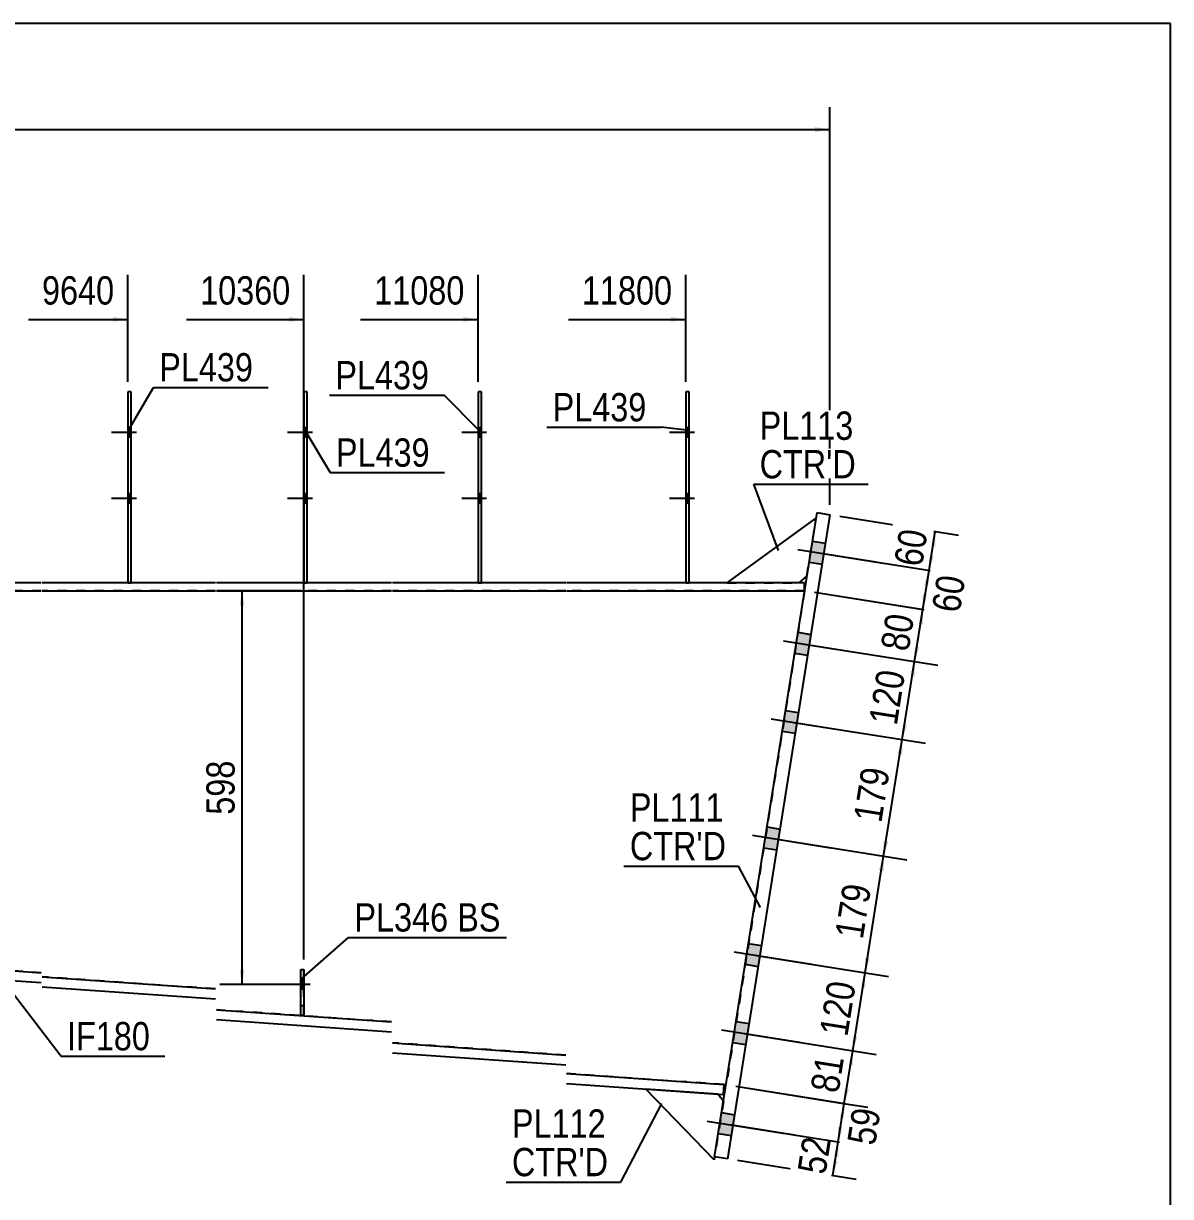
# Model space of a CAD drawing. Header units: millimetres. Extents: x -26 to 377, y -201 to 76.
# Drawn here: x 260.8 to 377, y -43 to 75.7 of the extents above; entities that cross this region are included whole.
import ezdxf

# ---------------------------------------------------------------- set-up
doc = ezdxf.new("R2010")
doc.units = ezdxf.units.MM
doc.linetypes.add('DXK_LINE_DOT1', pattern=[1.8814, 0.9407, -0.9407])
doc.linetypes.add('DXK_LINE_DOT2', pattern=[3.9198, 1.9599, -1.9599])
doc.styles.add('Arial Narrow', font='ARIALN.TTF', dxfattribs={"height": 0.2})

# ---------------------------------------------------------------- blocks, each defined once
blk = doc.blocks.new('Unknown-623588158-1210')
at = {"color": 5, "linetype": 'Continuous'}
for p, q in [((376.96, 75.74), (-23.04, 75.74)), ((376.96, -201.26), (376.96, 75.74))]:
    blk.add_line(p, q, dxfattribs=at)
blk = doc.blocks.new('Part-623588158-1880 - 1481')
at = {"color": 2, "linetype": 'Continuous'}
for p, q in [((271.71, 38.47), (271.38, 38.47)), ((271.38, 38.47), (271.38, 19.13)), ((271.71, 19.13), (271.71, 38.47))]:
    blk.add_line(p, q, dxfattribs=at)
at = {"color": 7, "linetype": 'DXK_LINE_DOT1'}
blk.add_line((271.38, 19.13), (271.71, 19.13), dxfattribs=at)
blk = doc.blocks.new('Bolt-623588158-2009 - 1481')
at = {"linetype": 'Continuous'}
for points in [[(340.7, 23.34), (340.36, 21.23), (341.68, 21.02), (342.01, 23.13)], [(340.7, 23.34), (340.36, 21.23), (341.68, 21.02), (342.01, 23.13)], [(339.23, 14.12), (338.9, 12.01), (340.21, 11.8), (340.55, 13.91)], [(339.23, 14.12), (338.9, 12.01), (340.21, 11.8), (340.55, 13.91)], [(337.97, 6.22), (337.64, 4.11), (338.96, 3.9), (339.29, 6.01)], [(337.97, 6.22), (337.64, 4.11), (338.96, 3.9), (339.29, 6.01)], [(336.1, -5.58), (335.76, -7.68), (337.08, -7.89), (337.42, -5.79)], [(336.1, -5.58), (335.76, -7.68), (337.08, -7.89), (337.42, -5.79)], [(334.22, -17.37), (333.89, -19.48), (335.21, -19.69), (335.54, -17.58)], [(334.22, -17.37), (333.89, -19.48), (335.21, -19.69), (335.54, -17.58)], [(332.97, -25.27), (332.63, -27.38), (333.95, -27.59), (334.28, -25.48)], [(332.97, -25.27), (332.63, -27.38), (333.95, -27.59), (334.28, -25.48)], [(331.5, -34.49), (331.17, -36.6), (332.48, -36.81), (332.82, -34.7)], [(331.5, -34.49), (331.17, -36.6), (332.48, -36.81), (332.82, -34.7)]]:
    blk.add_hatch(color=3, dxfattribs=at).paths.add_polyline_path(points)
at = {"color": 3, "linetype": 'Continuous'}
for p, q in [((340.7, 23.34), (342.01, 23.13)), ((340.7, 23.34), (342.01, 23.13)), ((339.23, 22.49), (347.11, 21.24)), ((339.23, 22.49), (347.11, 21.24)), ((340.36, 21.23), (341.68, 21.02)), ((340.36, 21.23), (341.68, 21.02)), ((337.76, 13.27), (345.65, 12.02)), ((337.76, 13.27), (345.65, 12.02)), ((339.23, 14.12), (340.55, 13.91)), ((339.23, 14.12), (340.55, 13.91)), ((338.9, 12.01), (340.21, 11.8)), ((338.9, 12.01), (340.21, 11.8)), ((337.97, 6.22), (339.29, 6.01)), ((337.97, 6.22), (339.29, 6.01)), ((336.51, 5.37), (344.39, 4.12)), ((336.51, 5.37), (344.39, 4.12)), ((337.64, 4.11), (338.96, 3.9)), ((337.64, 4.11), (338.96, 3.9)), ((336.1, -5.58), (337.42, -5.79)), ((336.1, -5.58), (337.42, -5.79)), ((334.63, -6.42), (342.52, -7.68)), ((334.63, -6.42), (342.52, -7.68)), ((335.76, -7.68), (337.08, -7.89)), ((335.76, -7.68), (337.08, -7.89)), ((334.22, -17.37), (335.54, -17.58)), ((334.22, -17.37), (335.54, -17.58)), ((332.76, -18.22), (340.64, -19.47)), ((332.76, -18.22), (340.64, -19.47)), ((333.89, -19.48), (335.21, -19.69)), ((333.89, -19.48), (335.21, -19.69)), ((332.97, -25.27), (334.28, -25.48)), ((332.97, -25.27), (334.28, -25.48)), ((331.5, -26.12), (339.38, -27.37)), ((331.5, -26.12), (339.38, -27.37)), ((332.63, -27.38), (333.95, -27.59)), ((332.63, -27.38), (333.95, -27.59)), ((330.03, -35.34), (337.92, -36.59)), ((330.03, -35.34), (337.92, -36.59)), ((331.5, -34.49), (332.82, -34.7)), ((331.5, -34.49), (332.82, -34.7)), ((331.17, -36.6), (332.48, -36.81)), ((331.17, -36.6), (332.48, -36.81))]:
    blk.add_line(p, q, dxfattribs=at)
blk = doc.blocks.new('Part-623588158-5512 - 1481')
at = {"color": 2, "linetype": 'Continuous'}
for p, q in [((307.18, 38.47), (306.84, 38.47)), ((306.84, 38.47), (306.84, 19.13)), ((307.18, 19.13), (307.18, 38.47))]:
    blk.add_line(p, q, dxfattribs=at)
at = {"color": 7, "linetype": 'DXK_LINE_DOT1'}
blk.add_line((306.84, 19.13), (307.18, 19.13), dxfattribs=at)
blk = doc.blocks.new('Part-623588158-1603 - 1481')
at = {"color": 2, "linetype": 'Continuous'}
for p, q in [((219.11, 19.13), (219.11, 18.33)), ((246.44, 19.13), (219.11, 19.13)), ((262.61, 19.13), (246.54, 19.13)), ((280.24, 19.13), (262.71, 19.13)), ((298.08, 19.13), (280.34, 19.13)), ((315.71, 19.13), (298.18, 19.13)), ((339.9, 19.13), (315.81, 19.13)), ((339.9, 18.33), (339.9, 19.13)), ((219.11, 18.33), (246.44, 18.33)), ((246.54, 18.33), (262.61, 18.33)), ((262.71, 18.33), (280.24, 18.33)), ((280.34, 18.33), (298.08, 18.33)), ((298.18, 18.33), (315.71, 18.33)), ((315.81, 18.33), (339.9, 18.33))]:
    blk.add_line(p, q, dxfattribs=at)
blk = doc.blocks.new('Part-623588158-1799 - 1481')
at = {"color": 2, "linetype": 'Continuous'}
for p, q in [((238.44, -18.33), (238.44, 18.33)), ((331.95, -31.67), (331.73, -31.65))]:
    blk.add_line(p, q, dxfattribs=at)
at = {"color": 7, "linetype": 'DXK_LINE_DOT1'}
for p, q in [((246.44, 18.33), (238.44, 18.33)), ((262.61, 18.33), (246.54, 18.33)), ((280.24, 18.33), (262.71, 18.33)), ((298.08, 18.33), (280.34, 18.33)), ((315.71, 18.33), (298.18, 18.33)), ((339.9, 18.33), (315.81, 18.33)), ((339.9, 18.33), (331.96, -31.67)), ((246.44, -18.89), (238.44, -18.33)), ((262.61, -20.33), (246.54, -19.21)), ((280.24, -21.97), (262.71, -20.75)), ((298.08, -25.31), (280.34, -24.08)), ((315.71, -28.66), (298.18, -27.43)), ((331.73, -31.65), (315.81, -30.54)), ((331.95, -31.67), (331.96, -31.67))]:
    blk.add_line(p, q, dxfattribs=at)
blk = doc.blocks.new('Part-623588158-1656 - 1481')
at = {"color": 2, "linetype": 'Continuous'}
for p, q in [((330.79, -38.95), (341.16, 26.23)), ((341.16, 26.23), (342.47, 26.02)), ((342.47, 26.02), (332.11, -39.16)), ((332.11, -39.16), (330.79, -38.95))]:
    blk.add_line(p, q, dxfattribs=at)
blk = doc.blocks.new('Part-623588158-1998 - 1481')
at = {"color": 7, "linetype": 'DXK_LINE_DOT1'}
for p, q in [((288.88, -24.66), (288.88, -20)), ((288.88, -20), (289.21, -20)), ((289.21, -24.66), (289.21, -20)), ((288.88, -23.66), (289.21, -23.66)), ((289.21, -24.66), (288.88, -24.66))]:
    blk.add_line(p, q, dxfattribs=at)
blk = doc.blocks.new('Part-623588158-1685 - 1481')
at = {"color": 2, "linetype": 'Continuous'}
for p, q in [((330.75, -39.25), (323.81, -32.11)), ((331.13, -32.62), (323.81, -32.11)), ((331.69, -33.32), (331.13, -32.62)), ((330.79, -38.95), (330.75, -39.25))]:
    blk.add_line(p, q, dxfattribs=at)
at = {"color": 7, "linetype": 'DXK_LINE_DOT1'}
blk.add_line((331.69, -33.32), (330.79, -38.95), dxfattribs=at)
blk = doc.blocks.new('Part-623588158-1714 - 1481')
at = {"color": 2, "linetype": 'Continuous'}
for p, q in [((341.07, 25.72), (332.03, 19.13)), ((339.36, 19.13), (340.13, 19.79))]:
    blk.add_line(p, q, dxfattribs=at)
at = {"color": 7, "linetype": 'DXK_LINE_DOT1'}
for p, q in [((340.13, 19.79), (341.07, 25.72)), ((332.03, 19.13), (339.36, 19.13))]:
    blk.add_line(p, q, dxfattribs=at)
blk = doc.blocks.new('Part-623588158-1902 - 1481')
at = {"color": 2, "linetype": 'Continuous'}
for p, q in [((254.61, -19.77), (254.54, -20.77)), ((254.61, -19.77), (262.61, -20.33)), ((254.54, -20.77), (262.61, -21.33)), ((262.71, -20.75), (280.24, -21.97)), ((262.71, -21.75), (280.24, -22.97)), ((280.34, -24.08), (298.08, -25.31)), ((280.34, -25.08), (298.08, -26.31)), ((298.18, -27.43), (315.71, -28.66)), ((298.18, -28.44), (315.71, -29.66)), ((315.81, -30.54), (331.73, -31.65)), ((315.81, -31.54), (331.66, -32.65)), ((331.73, -31.65), (331.66, -32.65))]:
    blk.add_line(p, q, dxfattribs=at)
blk = doc.blocks.new('Part-623588158-1993 - 1481')
at = {"color": 2, "linetype": 'Continuous'}
for p, q in [((289.54, 38.47), (289.21, 38.47)), ((289.21, 38.47), (289.21, 19.13)), ((289.54, 19.13), (289.54, 38.47))]:
    blk.add_line(p, q, dxfattribs=at)
at = {"color": 7, "linetype": 'DXK_LINE_DOT1'}
blk.add_line((289.21, 19.13), (289.54, 19.13), dxfattribs=at)
blk = doc.blocks.new('Part-623588158-2003 - 1481')
at = {"color": 2, "linetype": 'Continuous'}
for p, q in [((288.88, -24.66), (288.88, -20)), ((288.88, -20), (289.21, -20)), ((289.21, -20), (289.21, -24.66)), ((289.21, -24.66), (288.88, -24.66))]:
    blk.add_line(p, q, dxfattribs=at)
blk = doc.blocks.new('Bolt-623588158-2075 - 1481')
at = {"linetype": 'Continuous'}
blk.add_hatch(color=3, dxfattribs=at).paths.add_polyline_path([(289.21, -22), (289.21, -21.06), (288.88, -21.06), (288.88, -22)])
at = {"color": 3, "linetype": 'Continuous'}
for p, q in [((289.21, -21.06), (288.88, -21.06)), ((289.84, -21.53), (287.64, -21.53)), ((289.21, -22), (288.88, -22))]:
    blk.add_line(p, q, dxfattribs=at)
blk = doc.blocks.new('Bolt-623588158-2076 - 1481')
at = {"color": 3, "linetype": 'DXK_LINE_DOT2'}
for p, q in [((289.21, -21.06), (288.88, -21.06)), ((289.84, -21.53), (287.64, -21.53)), ((289.21, -22), (288.88, -22))]:
    blk.add_line(p, q, dxfattribs=at)
blk = doc.blocks.new('Bolt-623588158-2077 - 1481')
at = {"linetype": 'Continuous'}
for points in [[(289.54, 33.87), (289.54, 34.8), (289.21, 34.8), (289.21, 33.87)], [(289.54, 33.87), (289.54, 34.8), (289.21, 34.8), (289.21, 33.87)], [(289.54, 27.2), (289.54, 28.13), (289.21, 28.13), (289.21, 27.2)], [(289.54, 27.2), (289.54, 28.13), (289.21, 28.13), (289.21, 27.2)]]:
    blk.add_hatch(color=3, dxfattribs=at).paths.add_polyline_path(points)
at = {"color": 3, "linetype": 'Continuous'}
for p, q in [((289.54, 34.8), (289.21, 34.8)), ((289.54, 34.8), (289.21, 34.8)), ((290.08, 34.33), (287.54, 34.33)), ((290.08, 34.33), (287.54, 34.33)), ((289.54, 33.87), (289.21, 33.87)), ((289.54, 33.87), (289.21, 33.87)), ((290.08, 27.67), (287.54, 27.67)), ((290.08, 27.67), (287.54, 27.67)), ((289.54, 28.13), (289.21, 28.13)), ((289.54, 28.13), (289.21, 28.13)), ((289.54, 27.2), (289.21, 27.2)), ((289.54, 27.2), (289.21, 27.2))]:
    blk.add_line(p, q, dxfattribs=at)
blk = doc.blocks.new('Bolt-623588158-2084 - 1481')
at = {"linetype": 'Continuous'}
for points in [[(271.71, 33.87), (271.71, 34.8), (271.38, 34.8), (271.38, 33.87)], [(271.71, 33.87), (271.71, 34.8), (271.38, 34.8), (271.38, 33.87)], [(271.71, 27.2), (271.71, 28.13), (271.38, 28.13), (271.38, 27.2)], [(271.71, 27.2), (271.71, 28.13), (271.38, 28.13), (271.38, 27.2)]]:
    blk.add_hatch(color=3, dxfattribs=at).paths.add_polyline_path(points)
at = {"color": 3, "linetype": 'Continuous'}
for p, q in [((271.71, 34.8), (271.38, 34.8)), ((271.71, 34.8), (271.38, 34.8)), ((272.24, 34.33), (269.71, 34.33)), ((272.24, 34.33), (269.71, 34.33)), ((271.71, 33.87), (271.38, 33.87)), ((271.71, 33.87), (271.38, 33.87)), ((272.24, 27.67), (269.71, 27.67)), ((272.24, 27.67), (269.71, 27.67)), ((271.71, 28.13), (271.38, 28.13)), ((271.71, 28.13), (271.38, 28.13)), ((271.71, 27.2), (271.38, 27.2)), ((271.71, 27.2), (271.38, 27.2))]:
    blk.add_line(p, q, dxfattribs=at)
blk = doc.blocks.new('Part-623588158-5511 - 1481')
at = {"color": 2, "linetype": 'Continuous'}
for p, q in [((328.21, 38.47), (327.88, 38.47)), ((327.88, 38.47), (327.88, 19.13)), ((328.21, 19.13), (328.21, 38.47))]:
    blk.add_line(p, q, dxfattribs=at)
at = {"color": 7, "linetype": 'DXK_LINE_DOT1'}
blk.add_line((327.88, 19.13), (328.21, 19.13), dxfattribs=at)
blk = doc.blocks.new('Bolt-623588158-5526 - 1481')
at = {"linetype": 'Continuous'}
for points in [[(328.21, 33.87), (328.21, 34.8), (327.88, 34.8), (327.88, 33.87)], [(328.21, 33.87), (328.21, 34.8), (327.88, 34.8), (327.88, 33.87)], [(328.21, 27.2), (328.21, 28.13), (327.88, 28.13), (327.88, 27.2)], [(328.21, 27.2), (328.21, 28.13), (327.88, 28.13), (327.88, 27.2)]]:
    blk.add_hatch(color=3, dxfattribs=at).paths.add_polyline_path(points)
at = {"color": 3, "linetype": 'Continuous'}
for p, q in [((328.21, 34.8), (327.88, 34.8)), ((328.21, 34.8), (327.88, 34.8)), ((328.74, 34.33), (326.21, 34.33)), ((328.74, 34.33), (326.21, 34.33)), ((328.21, 33.87), (327.88, 33.87)), ((328.21, 33.87), (327.88, 33.87)), ((328.74, 27.67), (326.21, 27.67)), ((328.74, 27.67), (326.21, 27.67)), ((328.21, 28.13), (327.88, 28.13)), ((328.21, 28.13), (327.88, 28.13)), ((328.21, 27.2), (327.88, 27.2)), ((328.21, 27.2), (327.88, 27.2))]:
    blk.add_line(p, q, dxfattribs=at)
blk = doc.blocks.new('Bolt-623588158-5527 - 1481')
at = {"linetype": 'Continuous'}
for points in [[(307.18, 33.87), (307.18, 34.8), (306.84, 34.8), (306.84, 33.87)], [(307.18, 33.87), (307.18, 34.8), (306.84, 34.8), (306.84, 33.87)], [(307.18, 27.2), (307.18, 28.13), (306.84, 28.13), (306.84, 27.2)], [(307.18, 27.2), (307.18, 28.13), (306.84, 28.13), (306.84, 27.2)]]:
    blk.add_hatch(color=3, dxfattribs=at).paths.add_polyline_path(points)
at = {"color": 3, "linetype": 'Continuous'}
for p, q in [((307.18, 34.8), (306.84, 34.8)), ((307.18, 34.8), (306.84, 34.8)), ((307.71, 34.33), (305.18, 34.33)), ((307.71, 34.33), (305.18, 34.33)), ((307.18, 33.87), (306.84, 33.87)), ((307.18, 33.87), (306.84, 33.87)), ((307.71, 27.67), (305.18, 27.67)), ((307.71, 27.67), (305.18, 27.67)), ((307.18, 28.13), (306.84, 28.13)), ((307.18, 28.13), (306.84, 28.13)), ((307.18, 27.2), (306.84, 27.2)), ((307.18, 27.2), (306.84, 27.2))]:
    blk.add_line(p, q, dxfattribs=at)
blk = doc.blocks.new('StraightDimension-623588158-2251 - 1481')
at = {"linetype": 'Continuous'}
for points in [[(352.64, 22.89), (353.13, 24.33), (353.14, 22.81)], [(352.98, 21.82), (352.5, 20.38), (352.49, 21.9)]]:
    blk.add_hatch(color=7, dxfattribs=at).paths.add_polyline_path(points)
at = {"color": 7, "linetype": 'Continuous'}
for p, q in [((343.46, 25.87), (355.5, 23.95)), ((352.5, 20.38), (353.13, 24.33)), ((341.52, 22.13), (354.87, 20))]:
    blk.add_line(p, q, dxfattribs=at)
at = {"color": 0}
blk.add_wipeout([(353.04, 24.78), (348.9, 25.44), (348.13, 20.64), (352.28, 19.98)], dxfattribs=at)
at = {"color": 3, "style": 'Arial Narrow'}
blk.add_text('60', height=2.863, rotation=80.9647, dxfattribs=at).set_placement((351.78, 20.67))
blk = doc.blocks.new('StraightDimension-623588158-7506 - 1481')
at = {"linetype": 'Continuous'}
blk.add_hatch(color=7, dxfattribs=at).paths.add_polyline_path([(287.71, 46.04), (289.21, 45.79), (287.71, 45.54)])
at = {"color": 7, "linetype": 'Continuous'}
for p, q in [((289.21, -19), (289.21, 50.29)), ((277.32, 45.79), (289.21, 45.79))]:
    blk.add_line(p, q, dxfattribs=at)
at = {"color": 0}
blk.add_wipeout([(288.44, 46.69), (288.44, 50.89), (278.1, 50.89), (278.1, 46.69)], dxfattribs=at)
at = {"color": 3, "style": 'Arial Narrow'}
blk.add_text('10360', height=2.863, dxfattribs=at).set_placement((278.7, 47.29))
blk = doc.blocks.new('StraightDimension-623588158-2116 - 1481')
at = {"linetype": 'Continuous'}
for points in [[(342.82, -38.89), (343.3, -37.45), (343.31, -38.97)], [(343.24, -39.41), (342.76, -40.85), (342.75, -39.33)]]:
    blk.add_hatch(color=7, dxfattribs=at).paths.add_polyline_path(points)
at = {"color": 7, "linetype": 'Continuous'}
for p, q in [((332.32, -35.7), (345.67, -37.82)), ((342.76, -40.85), (343.3, -37.45)), ((333.1, -39.31), (345.13, -41.23))]:
    blk.add_line(p, q, dxfattribs=at)
at = {"color": 0}
blk.add_wipeout([(343.27, -36.73), (339.12, -36.07), (338.36, -40.86), (342.5, -41.52)], dxfattribs=at)
at = {"color": 3, "style": 'Arial Narrow'}
blk.add_text('52', height=2.863, rotation=80.9647, dxfattribs=at).set_placement((342, -40.84))
blk = doc.blocks.new('StraightDimension-623588158-2136 - 1481')
at = {"linetype": 'Continuous'}
for points in [[(343.44, -35.01), (343.92, -33.57), (343.93, -35.09)], [(343.79, -36), (343.3, -37.45), (343.29, -35.93)]]:
    blk.add_hatch(color=7, dxfattribs=at).paths.add_polyline_path(points)
at = {"color": 7, "linetype": 'Continuous'}
for p, q in [((332.94, -31.82), (346.14, -33.92)), ((343.3, -37.45), (343.92, -33.57)), ((332.32, -35.7), (345.53, -37.8))]:
    blk.add_line(p, q, dxfattribs=at)
at = {"color": 0}
blk.add_wipeout([(348.29, -33.79), (344.14, -33.13), (343.38, -37.93), (347.53, -38.59)], dxfattribs=at)
at = {"color": 3, "style": 'Arial Narrow'}
blk.add_text('59', height=2.863, rotation=80.9647, dxfattribs=at).set_placement((347.03, -37.9))
blk = doc.blocks.new('StraightDimension-623588158-2160 - 1481')
at = {"linetype": 'Continuous'}
for points in [[(344.29, -29.67), (344.77, -28.23), (344.78, -29.75)], [(344.4, -32.13), (343.92, -33.57), (343.91, -32.05)]]:
    blk.add_hatch(color=7, dxfattribs=at).paths.add_polyline_path(points)
at = {"color": 7, "linetype": 'Continuous'}
for p, q in [((333.79, -26.48), (347.14, -28.6)), ((343.92, -33.57), (344.77, -28.23)), ((332.94, -31.82), (346.29, -33.95))]:
    blk.add_line(p, q, dxfattribs=at)
at = {"color": 0}
blk.add_wipeout([(344.58, -28.48), (340.43, -27.82), (339.67, -32.61), (343.81, -33.27)], dxfattribs=at)
at = {"color": 3, "style": 'Arial Narrow'}
blk.add_text('81', height=2.863, rotation=80.9647, dxfattribs=at).set_placement((343.32, -32.59))
blk = doc.blocks.new('StraightDimension-623588158-2174 - 1481')
at = {"linetype": 'Continuous'}
for points in [[(345.54, -21.77), (346.02, -20.33), (346.04, -21.85)], [(345.25, -26.79), (344.77, -28.23), (344.76, -26.71)]]:
    blk.add_hatch(color=7, dxfattribs=at).paths.add_polyline_path(points)
at = {"color": 7, "linetype": 'Continuous'}
for p, q in [((335.04, -18.58), (348.39, -20.71)), ((344.77, -28.23), (346.02, -20.33)), ((333.79, -26.48), (347.14, -28.6))]:
    blk.add_line(p, q, dxfattribs=at)
at = {"color": 0}
blk.add_wipeout([(345.77, -20.95), (341.63, -20.29), (340.58, -26.9), (344.72, -27.56)], dxfattribs=at)
at = {"color": 3, "style": 'Arial Narrow'}
blk.add_text('120', height=2.863, rotation=80.9647, dxfattribs=at).set_placement((344.23, -26.87))
blk = doc.blocks.new('StraightDimension-623588158-2183 - 1481')
at = {"linetype": 'Continuous'}
for points in [[(347.42, -9.98), (347.9, -8.53), (347.91, -10.05)], [(346.51, -18.89), (346.02, -20.33), (346.01, -18.81)]]:
    blk.add_hatch(color=7, dxfattribs=at).paths.add_polyline_path(points)
at = {"color": 7, "linetype": 'Continuous'}
for p, q in [((336.92, -6.79), (350.27, -8.91)), ((346.02, -20.33), (347.9, -8.53)), ((335.04, -18.58), (348.39, -20.71))]:
    blk.add_line(p, q, dxfattribs=at)
at = {"color": 0}
blk.add_wipeout([(347.34, -11.11), (343.19, -10.45), (342.14, -17.05), (346.29, -17.71)], dxfattribs=at)
at = {"color": 3, "style": 'Arial Narrow'}
blk.add_text('179', height=2.863, rotation=80.9647, dxfattribs=at).set_placement((345.79, -17.02))
blk = doc.blocks.new('StraightDimension-623588158-2201 - 1481')
at = {"linetype": 'Continuous'}
for points in [[(349.29, 1.82), (349.78, 3.26), (349.79, 1.74)], [(348.38, -7.09), (347.9, -8.53), (347.89, -7.01)]]:
    blk.add_hatch(color=7, dxfattribs=at).paths.add_polyline_path(points)
at = {"color": 7, "linetype": 'Continuous'}
for p, q in [((338.79, 5.01), (352.15, 2.89)), ((347.9, -8.53), (349.78, 3.26)), ((336.92, -6.79), (350.27, -8.91))]:
    blk.add_line(p, q, dxfattribs=at)
at = {"color": 0}
blk.add_wipeout([(349.21, 0.69), (345.07, 1.35), (344.02, -5.25), (348.16, -5.91)], dxfattribs=at)
at = {"color": 3, "style": 'Arial Narrow'}
blk.add_text('179', height=2.863, rotation=80.9647, dxfattribs=at).set_placement((347.67, -5.23))
blk = doc.blocks.new('StraightDimension-623588158-2218 - 1481')
at = {"linetype": 'Continuous'}
for points in [[(350.55, 9.72), (351.03, 11.16), (351.04, 9.64)], [(350.26, 4.7), (349.78, 3.26), (349.76, 4.78)]]:
    blk.add_hatch(color=7, dxfattribs=at).paths.add_polyline_path(points)
at = {"color": 7, "linetype": 'Continuous'}
for p, q in [((340.05, 12.9), (353.4, 10.78)), ((349.78, 3.26), (351.03, 11.16)), ((338.79, 5.01), (352.15, 2.89))]:
    blk.add_line(p, q, dxfattribs=at)
at = {"color": 0}
blk.add_wipeout([(350.78, 10.53), (346.63, 11.19), (345.58, 4.59), (349.73, 3.93)], dxfattribs=at)
at = {"color": 3, "style": 'Arial Narrow'}
blk.add_text('120', height=2.863, rotation=80.9647, dxfattribs=at).set_placement((349.23, 4.62))
blk = doc.blocks.new('StraightDimension-623588158-2228 - 1481')
at = {"linetype": 'Continuous'}
for points in [[(351.39, 14.99), (351.87, 16.43), (351.88, 14.91)], [(351.51, 12.6), (351.03, 11.16), (351.02, 12.68)]]:
    blk.add_hatch(color=7, dxfattribs=at).paths.add_polyline_path(points)
at = {"color": 7, "linetype": 'Continuous'}
for p, q in [((340.89, 18.18), (354.24, 16.05)), ((351.03, 11.16), (351.87, 16.43)), ((340.05, 12.9), (353.4, 10.78))]:
    blk.add_line(p, q, dxfattribs=at)
at = {"color": 0}
blk.add_wipeout([(351.68, 16.22), (347.54, 16.87), (346.77, 12.08), (350.92, 11.42)], dxfattribs=at)
at = {"color": 3, "style": 'Arial Narrow'}
blk.add_text('80', height=2.863, rotation=80.9647, dxfattribs=at).set_placement((350.42, 12.11))
blk = doc.blocks.new('StraightDimension-623588158-2235 - 1481')
at = {"linetype": 'Continuous'}
for points in [[(352.01, 18.94), (352.5, 20.38), (352.51, 18.86)], [(352.35, 17.87), (351.87, 16.43), (351.86, 17.95)]]:
    blk.add_hatch(color=7, dxfattribs=at).paths.add_polyline_path(points)
at = {"color": 7, "linetype": 'Continuous'}
for p, q in [((341.52, 22.13), (354.72, 20.03)), ((351.87, 16.43), (352.5, 20.38)), ((340.89, 18.18), (354.09, 16.08))]:
    blk.add_line(p, q, dxfattribs=at)
at = {"color": 0}
blk.add_wipeout([(356.86, 20.12), (352.71, 20.78), (351.95, 15.98), (356.1, 15.32)], dxfattribs=at)
at = {"color": 3, "style": 'Arial Narrow'}
blk.add_text('60', height=2.863, rotation=80.9647, dxfattribs=at).set_placement((355.6, 16.01))
blk = doc.blocks.new('StraightDimension-623588158-2400 - 1481')
at = {"linetype": 'Continuous'}
for points in [[(282.69, 16.83), (282.94, 18.33), (283.19, 16.83)], [(283.19, -20.03), (282.94, -21.53), (282.69, -20.03)]]:
    blk.add_hatch(color=7, dxfattribs=at).paths.add_polyline_path(points)
at = {"color": 7, "linetype": 'Continuous'}
for p, q in [((288.94, 18.33), (280.69, 18.33)), ((282.94, -21.53), (282.94, 18.33)), ((288.93, -21.53), (280.69, -21.53))]:
    blk.add_line(p, q, dxfattribs=at)
at = {"color": 0}
blk.add_wipeout([(282.79, 1.74), (278.59, 1.74), (278.59, -4.94), (282.79, -4.94)], dxfattribs=at)
at = {"color": 3, "style": 'Arial Narrow'}
blk.add_text('598', height=2.863, rotation=90.0002, dxfattribs=at).set_placement((282.19, -4.34))
blk = doc.blocks.new('StraightDimension-623588158-2568 - 1481')
at = {"linetype": 'Continuous'}
blk.add_hatch(color=7, dxfattribs=at).paths.add_polyline_path([(340.97, 65.25), (342.47, 65), (340.97, 64.75)])
at = {"color": 7, "linetype": 'Continuous'}
for p, q in [((342.47, 27.02), (342.47, 67.25)), ((-1.33, 65), (342.47, 65))]:
    blk.add_line(p, q, dxfattribs=at)
blk = doc.blocks.new('StraightDimension-623588158-7504 - 1481')
at = {"linetype": 'Continuous'}
blk.add_hatch(color=7, dxfattribs=at).paths.add_polyline_path([(326.38, 46.04), (327.88, 45.79), (326.38, 45.54)])
at = {"color": 7, "linetype": 'Continuous'}
for p, q in [((327.88, 39.47), (327.88, 50.29)), ((315.99, 45.79), (327.88, 45.79))]:
    blk.add_line(p, q, dxfattribs=at)
at = {"color": 0}
blk.add_wipeout([(327.1, 46.69), (327.1, 50.89), (316.76, 50.89), (316.76, 46.69)], dxfattribs=at)
at = {"color": 3, "style": 'Arial Narrow'}
blk.add_text('11800', height=2.863, dxfattribs=at).set_placement((317.36, 47.29))
blk = doc.blocks.new('StraightDimension-623588158-7505 - 1481')
at = {"linetype": 'Continuous'}
blk.add_hatch(color=7, dxfattribs=at).paths.add_polyline_path([(305.34, 46.04), (306.84, 45.79), (305.34, 45.54)])
at = {"color": 7, "linetype": 'Continuous'}
for p, q in [((306.84, 39.47), (306.84, 50.29)), ((294.95, 45.79), (306.84, 45.79))]:
    blk.add_line(p, q, dxfattribs=at)
at = {"color": 0}
blk.add_wipeout([(306.07, 46.69), (306.07, 50.89), (295.73, 50.89), (295.73, 46.69)], dxfattribs=at)
at = {"color": 3, "style": 'Arial Narrow'}
blk.add_text('11080', height=2.863, dxfattribs=at).set_placement((296.33, 47.29))
blk = doc.blocks.new('StraightDimension-623588158-7507 - 1481')
at = {"linetype": 'Continuous'}
blk.add_hatch(color=7, dxfattribs=at).paths.add_polyline_path([(269.88, 46.04), (271.38, 45.79), (269.88, 45.54)])
at = {"color": 7, "linetype": 'Continuous'}
for p, q in [((271.38, 39.47), (271.38, 50.29)), ((261.32, 45.79), (271.38, 45.79))]:
    blk.add_line(p, q, dxfattribs=at)
at = {"color": 0}
blk.add_wipeout([(270.6, 46.69), (270.6, 50.89), (262.09, 50.89), (262.09, 46.69)], dxfattribs=at)
at = {"color": 3, "style": 'Arial Narrow'}
blk.add_text('9640', height=2.863, dxfattribs=at).set_placement((262.69, 47.29))
blk = doc.blocks.new('Mark-623588158-1876 - 1481')
at = {"color": 7, "linetype": 'Continuous'}
for p, q in [((271.46, 34.58), (273.96, 38.91)), ((273.96, 38.91), (285.57, 38.91))]:
    blk.add_line(p, q, dxfattribs=at)
at = {"color": 0}
blk.add_wipeout([(284.07, 39.51), (284.07, 42.51), (274.56, 42.51), (274.56, 39.51)], dxfattribs=at)
blk.add_wipeout([(284.07, 39.51), (284.07, 42.51), (274.56, 42.51), (274.56, 39.51)], dxfattribs=at)
at = {"color": 3, "style": 'Arial Narrow'}
blk.add_text('PL439', height=2.863, dxfattribs=at).set_placement((274.56, 39.51))
blk = doc.blocks.new('Mark-623588158-1652 - 1481')
at = {"color": 7, "linetype": 'Continuous'}
for p in [(321.61, -9.54), (335.45, -13.74)]:
    blk.add_line(p, (333.22, -9.54), dxfattribs=at)
at = {"color": 0}
for points in [[(331.72, -5.04), (331.72, -2.04), (322.21, -2.04), (322.21, -5.04)], [(331.97, -8.94), (331.97, -5.94), (322.21, -5.94), (322.21, -8.94)]]:
    blk.add_wipeout(points, dxfattribs=at)
for points in [[(331.72, -5.04), (331.72, -2.04), (322.21, -2.04), (322.21, -5.04)], [(331.97, -8.94), (331.97, -5.94), (322.21, -5.94), (322.21, -8.94)]]:
    blk.add_wipeout(points, dxfattribs=at)
at = {"color": 3, "style": 'Arial Narrow'}
blk.add_text('PL111', height=2.863, dxfattribs=at).set_placement((322.21, -5.04))
at = {"color": 1, "style": 'Arial Narrow'}
blk.add_text("CTR'D", height=2.863, dxfattribs=at).set_placement((322.21, -8.94))
blk = doc.blocks.new('Mark-623588158-1681 - 1481')
at = {"color": 7, "linetype": 'Continuous'}
for p in [(325.41, -33.56), (309.67, -41.52)]:
    blk.add_line(p, (321.27, -41.52), dxfattribs=at)
at = {"color": 0}
for points in [[(319.77, -37.02), (319.77, -34.02), (310.27, -34.02), (310.27, -37.02)], [(320.02, -40.92), (320.02, -37.92), (310.27, -37.92), (310.27, -40.92)]]:
    blk.add_wipeout(points, dxfattribs=at)
for points in [[(319.77, -37.02), (319.77, -34.02), (310.27, -34.02), (310.27, -37.02)], [(320.02, -40.92), (320.02, -37.92), (310.27, -37.92), (310.27, -40.92)]]:
    blk.add_wipeout(points, dxfattribs=at)
at = {"color": 3, "style": 'Arial Narrow'}
blk.add_text('PL112', height=2.863, dxfattribs=at).set_placement((310.27, -37.02))
at = {"color": 1, "style": 'Arial Narrow'}
blk.add_text("CTR'D", height=2.863, dxfattribs=at).set_placement((310.27, -40.92))
blk = doc.blocks.new('Mark-623588158-1710 - 1481')
at = {"color": 7, "linetype": 'Continuous'}
for p, q in [((337.27, 22.4), (334.75, 29.1)), ((334.75, 29.1), (346.35, 29.1))]:
    blk.add_line(p, q, dxfattribs=at)
at = {"color": 0}
for points in [[(344.85, 33.6), (344.85, 36.6), (335.35, 36.6), (335.35, 33.6)], [(345.1, 29.7), (345.1, 32.7), (335.35, 32.7), (335.35, 29.7)]]:
    blk.add_wipeout(points, dxfattribs=at)
for points in [[(344.85, 33.6), (344.85, 36.6), (335.35, 36.6), (335.35, 33.6)], [(345.1, 29.7), (345.1, 32.7), (335.35, 32.7), (335.35, 29.7)]]:
    blk.add_wipeout(points, dxfattribs=at)
at = {"color": 3, "style": 'Arial Narrow'}
blk.add_text('PL113', height=2.863, dxfattribs=at).set_placement((335.35, 33.6))
at = {"color": 1, "style": 'Arial Narrow'}
blk.add_text("CTR'D", height=2.863, dxfattribs=at).set_placement((335.35, 29.7))
blk = doc.blocks.new('Mark-623588158-1898 - 1481')
at = {"color": 7, "linetype": 'Continuous'}
for p, q in [((257.94, -20.06), (264.62, -28.78)), ((264.62, -28.78), (275.12, -28.78))]:
    blk.add_line(p, q, dxfattribs=at)
at = {"color": 0}
blk.add_wipeout([(273.62, -28.18), (273.62, -25.18), (265.22, -25.18), (265.22, -28.18)], dxfattribs=at)
blk.add_wipeout([(273.62, -28.18), (273.62, -25.18), (265.22, -25.18), (265.22, -28.18)], dxfattribs=at)
at = {"color": 3, "style": 'Arial Narrow'}
blk.add_text('IF180', height=2.863, dxfattribs=at).set_placement((265.22, -28.18))
blk = doc.blocks.new('Mark-623588158-1989 - 1481')
at = {"color": 7, "linetype": 'Continuous'}
for p, q in [((289.3, 34.58), (291.85, 30.28)), ((291.85, 30.28), (303.45, 30.28))]:
    blk.add_line(p, q, dxfattribs=at)
at = {"color": 0}
blk.add_wipeout([(301.95, 30.88), (301.95, 33.88), (292.45, 33.88), (292.45, 30.88)], dxfattribs=at)
blk.add_wipeout([(301.95, 30.88), (301.95, 33.88), (292.45, 33.88), (292.45, 30.88)], dxfattribs=at)
at = {"color": 3, "style": 'Arial Narrow'}
blk.add_text('PL439', height=2.863, dxfattribs=at).set_placement((292.45, 30.88))
blk = doc.blocks.new('MarkSet-623588158-2646 - 1481')
at = {"color": 7, "linetype": 'Continuous'}
for p, q in [((288.96, -20.95), (293.72, -16.76)), ((293.72, -16.76), (309.71, -16.76))]:
    blk.add_line(p, q, dxfattribs=at)
at = {"color": 0}
for points in [[(303.83, -16.16), (303.83, -13.16), (294.32, -13.16), (294.32, -16.16)], [(309.11, -16.16), (309.11, -13.16), (304.73, -13.16), (304.73, -16.16)]]:
    blk.add_wipeout(points, dxfattribs=at)
for points in [[(303.83, -16.16), (303.83, -13.16), (294.32, -13.16), (294.32, -16.16)], [(309.11, -16.16), (309.11, -13.16), (304.73, -13.16), (304.73, -16.16)]]:
    blk.add_wipeout(points, dxfattribs=at)
at = {"color": 3, "style": 'Arial Narrow'}
for s, p in [('PL346', (294.32, -16.16)), ('BS', (304.73, -16.16))]:
    blk.add_text(s, height=2.863, dxfattribs=at).set_placement(p)
blk = doc.blocks.new('Mark-623588158-5616 - 1481')
at = {"color": 7, "linetype": 'Continuous'}
for p in [(313.79, 34.87), (327.96, 34.58)]:
    blk.add_line(p, (325.39, 34.87), dxfattribs=at)
at = {"color": 0}
blk.add_wipeout([(323.89, 35.47), (323.89, 38.47), (314.39, 38.47), (314.39, 35.47)], dxfattribs=at)
blk.add_wipeout([(323.89, 35.47), (323.89, 38.47), (314.39, 38.47), (314.39, 35.47)], dxfattribs=at)
at = {"color": 3, "style": 'Arial Narrow'}
blk.add_text('PL439', height=2.863, dxfattribs=at).set_placement((314.39, 35.47))
blk = doc.blocks.new('Mark-623588158-5619 - 1481')
at = {"color": 7, "linetype": 'Continuous'}
for p in [(291.79, 38.11), (306.93, 34.58)]:
    blk.add_line(p, (303.4, 38.11), dxfattribs=at)
at = {"color": 0}
blk.add_wipeout([(301.9, 38.71), (301.9, 41.71), (292.39, 41.71), (292.39, 38.71)], dxfattribs=at)
blk.add_wipeout([(301.9, 38.71), (301.9, 41.71), (292.39, 41.71), (292.39, 38.71)], dxfattribs=at)
at = {"color": 3, "style": 'Arial Narrow'}
blk.add_text('PL439', height=2.863, dxfattribs=at).set_placement((292.39, 38.71))

msp = doc.modelspace()

# ---------------------------------------------------------------- block references
for name in ['Unknown-623588158-1210', 'Part-623588158-1880 - 1481', 'Part-623588158-1993 - 1481', 'Part-623588158-5512 - 1481', 'Part-623588158-5511 - 1481', 'Bolt-623588158-2084 - 1481', 'Bolt-623588158-2077 - 1481', 'Bolt-623588158-5527 - 1481', 'Bolt-623588158-5526 - 1481', 'Part-623588158-1656 - 1481', 'Part-623588158-1714 - 1481', 'Bolt-623588158-2009 - 1481', 'Part-623588158-1603 - 1481', 'Part-623588158-1799 - 1481', 'Part-623588158-1902 - 1481', 'Part-623588158-1998 - 1481', 'Part-623588158-2003 - 1481', 'Bolt-623588158-2075 - 1481', 'Bolt-623588158-2076 - 1481', 'Part-623588158-1685 - 1481']:
    msp.add_blockref(name, (0, 0))

# ---------------------------------------------------------------- next in the draw order: block references
for name in ['StraightDimension-623588158-7506 - 1481', 'StraightDimension-623588158-2251 - 1481', 'Mark-623588158-1898 - 1481', 'Mark-623588158-1681 - 1481', 'StraightDimension-623588158-2116 - 1481']:
    msp.add_blockref(name, (0, 0))

# ---------------------------------------------------------------- next in the draw order: block references
for name in ['StraightDimension-623588158-2568 - 1481', 'StraightDimension-623588158-2400 - 1481', 'StraightDimension-623588158-2136 - 1481']:
    msp.add_blockref(name, (0, 0))

# ---------------------------------------------------------------- next in the draw order: block references
for name in ['StraightDimension-623588158-7507 - 1481', 'StraightDimension-623588158-7505 - 1481', 'StraightDimension-623588158-7504 - 1481', 'Mark-623588158-5616 - 1481', 'Mark-623588158-1989 - 1481', 'MarkSet-623588158-2646 - 1481', 'StraightDimension-623588158-2160 - 1481']:
    msp.add_blockref(name, (0, 0))

# ---------------------------------------------------------------- next in the draw order: block references
for name in ['Mark-623588158-1876 - 1481', 'Mark-623588158-5619 - 1481', 'StraightDimension-623588158-2174 - 1481']:
    msp.add_blockref(name, (0, 0))

# ---------------------------------------------------------------- next in the draw order: block references
msp.add_blockref('StraightDimension-623588158-2183 - 1481', (0, 0))

# ---------------------------------------------------------------- next in the draw order: block references
for name in ['StraightDimension-623588158-2201 - 1481', 'Mark-623588158-1652 - 1481']:
    msp.add_blockref(name, (0, 0))

# ---------------------------------------------------------------- next in the draw order: block references
msp.add_blockref('StraightDimension-623588158-2218 - 1481', (0, 0))

# ---------------------------------------------------------------- next in the draw order: block references
msp.add_blockref('StraightDimension-623588158-2228 - 1481', (0, 0))

# ---------------------------------------------------------------- next in the draw order: block references
msp.add_blockref('StraightDimension-623588158-2235 - 1481', (0, 0))

# ---------------------------------------------------------------- next in the draw order: block references
msp.add_blockref('Mark-623588158-1710 - 1481', (0, 0))

doc.saveas('drawing.dxf')
